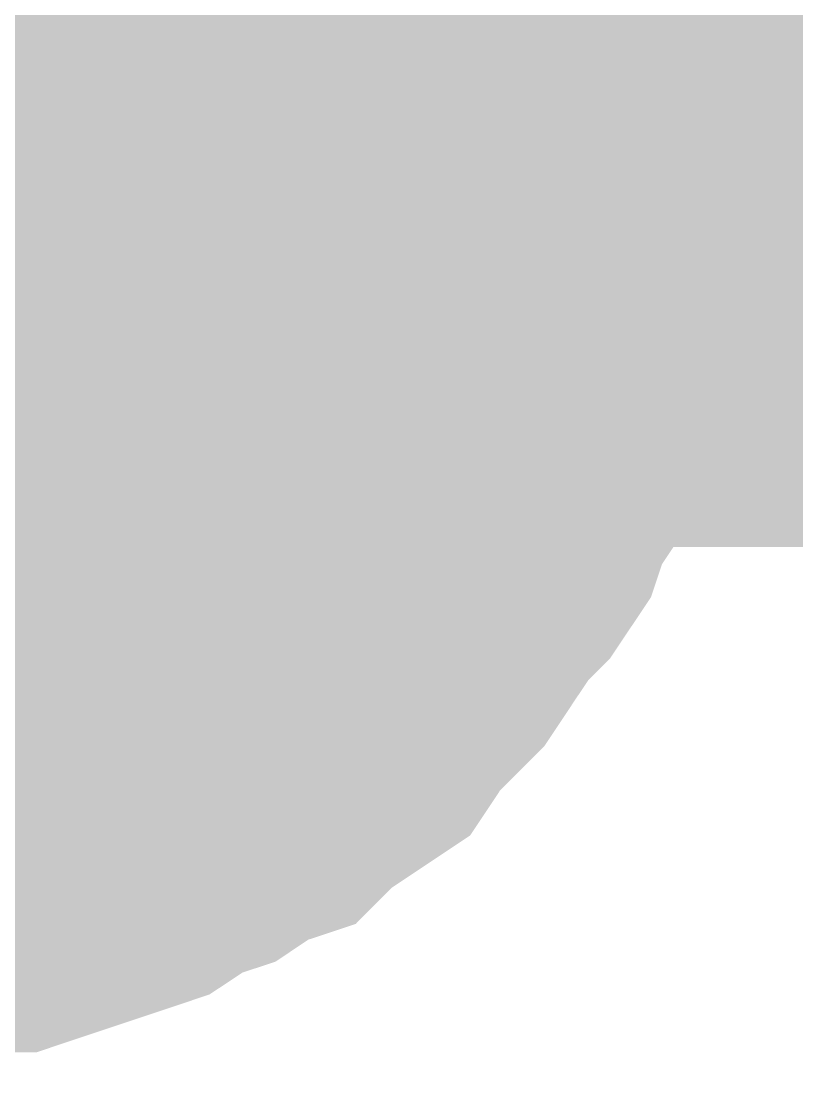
# Model space of a CAD drawing. Header units: inches. Extents: x 0 to 841, y 0 to 594.
# Drawn here: x 192.686 to 193.478, y 421.556 to 422.653 of the extents above; entities that cross this region are included whole.
import ezdxf

# ---------------------------------------------------------------- set-up
doc = ezdxf.new("R2010")
doc.units = ezdxf.units.IN
doc.layers.add('Sheet', color=255, linetype='Continuous')

msp = doc.modelspace()

# ---------------------------------------------------------------- linework, layer by layer
at = {"layer": 'Sheet'}
for points in [[(147.5253, 417.4934, 0.7493, 0.7493, 0), (142.5173, 417.4934, 0.7493, 0.7493, 0), (142.5173, 435.0003, 0.7493, 0.7493, 0), (192.5196, 435.0003, 0.7493, 0.7493, 0), (192.5196, 422.4906, 0.7493, 0.7493, 0), (187.5227, 422.4906, 0.7493, 0.7493, 0)], [(193.2045, 422.8275, 0.2997, 0.2997, 0), (193.227, 422.7938, 0.2997, 0.2997, 0), (193.2382, 422.7601, 0.2997, 0.2997, 0), (193.2494, 422.7152, 0.2997, 0.2997, 0), (193.2607, 422.6815, 0.2997, 0.2997, 0), (193.2719, 422.6478, 0.2997, 0.2997, 0), (193.2719, 422.6029, 0.2997, 0.2997, 0), (193.2831, 422.5692, 0.2997, 0.2997, 0), (193.2831, 422.5355, 0.2997, 0.2997, 0), (193.2831, 422.4906, 0.2997, 0.2997, 0)], [(193.2045, 422.8275, 0.2997, 0.2997, 0), (193.227, 422.7938, 0.2997, 0.2997, 0), (193.2382, 422.7601, 0.2997, 0.2997, 0), (193.2494, 422.7152, 0.2997, 0.2997, 0), (193.2607, 422.6815, 0.2997, 0.2997, 0), (193.2719, 422.6478, 0.2997, 0.2997, 0), (193.2719, 422.6029, 0.2997, 0.2997, 0), (193.2831, 422.5692, 0.2997, 0.2997, 0), (193.2831, 422.5355, 0.2997, 0.2997, 0), (193.2831, 422.4906, 0.2997, 0.2997, 0)], [(193.2045, 422.8275, 0.2997, 0.2997, 0), (193.227, 422.7938, 0.2997, 0.2997, 0), (193.2382, 422.7601, 0.2997, 0.2997, 0), (193.2494, 422.7152, 0.2997, 0.2997, 0), (193.2607, 422.6815, 0.2997, 0.2997, 0), (193.2719, 422.6478, 0.2997, 0.2997, 0), (193.2719, 422.6029, 0.2997, 0.2997, 0), (193.2831, 422.5692, 0.2997, 0.2997, 0), (193.2831, 422.5355, 0.2997, 0.2997, 0), (193.2831, 422.4906, 0.2997, 0.2997, 0)], [(192.9126, 422.8162, 0.2997, 0.2997, 0), (192.9238, 422.7938, 0.2997, 0.2997, 0), (192.935, 422.7826, 0.2997, 0.2997, 0), (192.9575, 422.7601, 0.2997, 0.2997, 0), (192.9687, 422.7376, 0.2997, 0.2997, 0), (192.9799, 422.7152, 0.2997, 0.2997, 0), (192.9799, 422.6927, 0.2997, 0.2997, 0), (192.9912, 422.6703, 0.2997, 0.2997, 0), (193.0024, 422.6478, 0.2997, 0.2997, 0), (193.0136, 422.6141, 0.2997, 0.2997, 0), (193.0136, 422.5917, 0.2997, 0.2997, 0), (193.0136, 422.5692, 0.2997, 0.2997, 0), (193.0249, 422.5467, 0.2997, 0.2997, 0), (193.0249, 422.513, 0.2997, 0.2997, 0), (193.0249, 422.4906, 0.2997, 0.2997, 0)], [(192.9126, 422.8162, 0.2997, 0.2997, 0), (192.9238, 422.7938, 0.2997, 0.2997, 0), (192.935, 422.7826, 0.2997, 0.2997, 0), (192.9575, 422.7601, 0.2997, 0.2997, 0), (192.9687, 422.7376, 0.2997, 0.2997, 0), (192.9799, 422.7152, 0.2997, 0.2997, 0), (192.9799, 422.6927, 0.2997, 0.2997, 0), (192.9912, 422.6703, 0.2997, 0.2997, 0), (193.0024, 422.6478, 0.2997, 0.2997, 0), (193.0136, 422.6141, 0.2997, 0.2997, 0), (193.0136, 422.5917, 0.2997, 0.2997, 0), (193.0136, 422.5692, 0.2997, 0.2997, 0), (193.0249, 422.5467, 0.2997, 0.2997, 0), (193.0249, 422.513, 0.2997, 0.2997, 0), (193.0249, 422.4906, 0.2997, 0.2997, 0)], [(197.5164, 422.4906, 0.7493, 0.7493, 0), (192.5196, 422.4906, 0.7493, 0.7493, 0)], [(192.9799, 422.7152, 0.0991, 0.0991, 0), (192.9799, 422.6927, 0.0991, 0.0991, 0), (192.9912, 422.6703, 0.0991, 0.0991, 0), (193.0024, 422.6478, 0.0991, 0.0991, 0), (193.0136, 422.6141, 0.0991, 0.0991, 0), (193.0136, 422.5917, 0.0991, 0.0991, 0), (193.0136, 422.5692, 0.0991, 0.0991, 0), (193.0249, 422.5467, 0.0991, 0.0991, 0), (193.0249, 422.513, 0.0991, 0.0991, 0), (193.0249, 422.4906, 0.0991, 0.0991, 0)], [(192.9799, 422.7152, 0.0991, 0.0991, 0), (192.9799, 422.6927, 0.0991, 0.0991, 0), (192.9912, 422.6703, 0.0991, 0.0991, 0), (193.0024, 422.6478, 0.0991, 0.0991, 0), (193.0136, 422.6141, 0.0991, 0.0991, 0), (193.0136, 422.5917, 0.0991, 0.0991, 0), (193.0136, 422.5692, 0.0991, 0.0991, 0), (193.0249, 422.5467, 0.0991, 0.0991, 0), (193.0249, 422.513, 0.0991, 0.0991, 0), (193.0249, 422.4906, 0.0991, 0.0991, 0)], [(193.2494, 422.7152, 0.0991, 0.0991, 0), (193.2607, 422.6815, 0.0991, 0.0991, 0), (193.2719, 422.6478, 0.0991, 0.0991, 0), (193.2719, 422.6029, 0.0991, 0.0991, 0), (193.2831, 422.5692, 0.0991, 0.0991, 0), (193.2831, 422.5355, 0.0991, 0.0991, 0), (193.2831, 422.4906, 0.0991, 0.0991, 0)], [(193.2494, 422.7152, 0.0991, 0.0991, 0), (193.2607, 422.6815, 0.0991, 0.0991, 0), (193.2719, 422.6478, 0.0991, 0.0991, 0), (193.2719, 422.6029, 0.0991, 0.0991, 0), (193.2831, 422.5692, 0.0991, 0.0991, 0), (193.2831, 422.5355, 0.0991, 0.0991, 0), (193.2831, 422.4906, 0.0991, 0.0991, 0)], [(193.2494, 422.7152, 0.0991, 0.0991, 0), (193.2607, 422.6815, 0.0991, 0.0991, 0), (193.2719, 422.6478, 0.0991, 0.0991, 0), (193.2719, 422.6029, 0.0991, 0.0991, 0), (193.2831, 422.5692, 0.0991, 0.0991, 0), (193.2831, 422.5355, 0.0991, 0.0991, 0), (193.2831, 422.4906, 0.0991, 0.0991, 0)], [(193.2831, 422.4906, 0.2997, 0.2997, 0), (193.2831, 422.4569, 0.2997, 0.2997, 0), (193.2831, 422.412, 0.2997, 0.2997, 0), (193.2719, 422.3783, 0.2997, 0.2997, 0), (193.2719, 422.3334, 0.2997, 0.2997, 0), (193.2607, 422.2997, 0.2997, 0.2997, 0), (193.2494, 422.266, 0.2997, 0.2997, 0), (193.2382, 422.2323, 0.2997, 0.2997, 0), (193.227, 422.1986, 0.2997, 0.2997, 0), (193.2045, 422.1649, 0.2997, 0.2997, 0), (193.1933, 422.1312, 0.2997, 0.2997, 0), (193.1708, 422.0976, 0.2997, 0.2997, 0), (193.1484, 422.0751, 0.2997, 0.2997, 0), (193.1259, 422.0414, 0.2997, 0.2997, 0), (193.1035, 422.0077, 0.2997, 0.2997, 0), (193.081, 421.9853, 0.2997, 0.2997, 0), (193.0585, 421.9628, 0.2997, 0.2997, 0), (193.0361, 421.9291, 0.2997, 0.2997, 0), (193.0024, 421.9066, 0.2997, 0.2997, 0), (192.9687, 421.8842, 0.2997, 0.2997, 0), (192.9463, 421.8617, 0.2997, 0.2997, 0), (192.9126, 421.8505, 0.2997, 0.2997, 0), (192.8789, 421.828, 0.2997, 0.2997, 0), (192.8452, 421.8168, 0.2997, 0.2997, 0), (192.8115, 421.7944, 0.2997, 0.2997, 0), (192.7778, 421.7831, 0.2997, 0.2997, 0), (192.7441, 421.7719, 0.2997, 0.2997, 0), (192.7105, 421.7607, 0.2997, 0.2997, 0), (192.6768, 421.7494, 0.2997, 0.2997, 0), (192.6318, 421.7494, 0.2997, 0.2997, 0), (192.5982, 421.7382, 0.2997, 0.2997, 0), (192.5532, 421.7382, 0.2997, 0.2997, 0), (192.5196, 421.7382, 0.2997, 0.2997, 0)], [(197.5164, 422.4906, 0.2997, 0.2997, 0), (192.5196, 422.4906, 0.2997, 0.2997, 0)], [(193.2831, 422.4906, 0.2997, 0.2997, 0), (193.2831, 422.4569, 0.2997, 0.2997, 0), (193.2831, 422.412, 0.2997, 0.2997, 0), (193.2719, 422.3783, 0.2997, 0.2997, 0), (193.2719, 422.3334, 0.2997, 0.2997, 0), (193.2607, 422.2997, 0.2997, 0.2997, 0), (193.2494, 422.266, 0.2997, 0.2997, 0), (193.2382, 422.2323, 0.2997, 0.2997, 0), (193.227, 422.1986, 0.2997, 0.2997, 0), (193.2045, 422.1649, 0.2997, 0.2997, 0), (193.1933, 422.1312, 0.2997, 0.2997, 0), (193.1708, 422.0976, 0.2997, 0.2997, 0), (193.1484, 422.0751, 0.2997, 0.2997, 0), (193.1259, 422.0414, 0.2997, 0.2997, 0), (193.1035, 422.0077, 0.2997, 0.2997, 0), (193.081, 421.9853, 0.2997, 0.2997, 0), (193.0585, 421.9628, 0.2997, 0.2997, 0), (193.0361, 421.9291, 0.2997, 0.2997, 0), (193.0024, 421.9066, 0.2997, 0.2997, 0), (192.9687, 421.8842, 0.2997, 0.2997, 0), (192.9463, 421.8617, 0.2997, 0.2997, 0), (192.9126, 421.8505, 0.2997, 0.2997, 0), (192.8789, 421.828, 0.2997, 0.2997, 0), (192.8452, 421.8168, 0.2997, 0.2997, 0), (192.8115, 421.7944, 0.2997, 0.2997, 0), (192.7778, 421.7831, 0.2997, 0.2997, 0), (192.7441, 421.7719, 0.2997, 0.2997, 0), (192.7105, 421.7607, 0.2997, 0.2997, 0), (192.6768, 421.7494, 0.2997, 0.2997, 0), (192.6318, 421.7494, 0.2997, 0.2997, 0), (192.5982, 421.7382, 0.2997, 0.2997, 0), (192.5532, 421.7382, 0.2997, 0.2997, 0), (192.5196, 421.7382, 0.2997, 0.2997, 0)], [(193.2831, 422.4906, 0.2997, 0.2997, 0), (193.2831, 422.4569, 0.2997, 0.2997, 0), (193.2831, 422.412, 0.2997, 0.2997, 0), (193.2719, 422.3783, 0.2997, 0.2997, 0), (193.2719, 422.3334, 0.2997, 0.2997, 0), (193.2607, 422.2997, 0.2997, 0.2997, 0), (193.2494, 422.266, 0.2997, 0.2997, 0), (193.2382, 422.2323, 0.2997, 0.2997, 0), (193.227, 422.1986, 0.2997, 0.2997, 0), (193.2045, 422.1649, 0.2997, 0.2997, 0), (193.1933, 422.1312, 0.2997, 0.2997, 0), (193.1708, 422.0976, 0.2997, 0.2997, 0), (193.1484, 422.0751, 0.2997, 0.2997, 0), (193.1259, 422.0414, 0.2997, 0.2997, 0), (193.1035, 422.0077, 0.2997, 0.2997, 0), (193.081, 421.9853, 0.2997, 0.2997, 0), (193.0585, 421.9628, 0.2997, 0.2997, 0), (193.0361, 421.9291, 0.2997, 0.2997, 0), (193.0024, 421.9066, 0.2997, 0.2997, 0), (192.9687, 421.8842, 0.2997, 0.2997, 0), (192.9463, 421.8617, 0.2997, 0.2997, 0), (192.9126, 421.8505, 0.2997, 0.2997, 0), (192.8789, 421.828, 0.2997, 0.2997, 0), (192.8452, 421.8168, 0.2997, 0.2997, 0), (192.8115, 421.7944, 0.2997, 0.2997, 0), (192.7778, 421.7831, 0.2997, 0.2997, 0), (192.7441, 421.7719, 0.2997, 0.2997, 0), (192.7105, 421.7607, 0.2997, 0.2997, 0), (192.6768, 421.7494, 0.2997, 0.2997, 0), (192.6318, 421.7494, 0.2997, 0.2997, 0), (192.5982, 421.7382, 0.2997, 0.2997, 0), (192.5532, 421.7382, 0.2997, 0.2997, 0), (192.5196, 421.7382, 0.2997, 0.2997, 0)], [(193.0249, 422.4906, 0.2997, 0.2997, 0), (193.0249, 422.4681, 0.2997, 0.2997, 0), (193.0249, 422.4344, 0.2997, 0.2997, 0), (193.0136, 422.412, 0.2997, 0.2997, 0), (193.0136, 422.3895, 0.2997, 0.2997, 0), (193.0136, 422.3671, 0.2997, 0.2997, 0), (193.0024, 422.3446, 0.2997, 0.2997, 0), (192.9912, 422.3109, 0.2997, 0.2997, 0), (192.9799, 422.2885, 0.2997, 0.2997, 0), (192.9799, 422.266, 0.2997, 0.2997, 0), (192.9687, 422.2435, 0.2997, 0.2997, 0), (192.9575, 422.2323, 0.2997, 0.2997, 0), (192.935, 422.2098, 0.2997, 0.2997, 0), (192.9238, 422.1874, 0.2997, 0.2997, 0), (192.9126, 422.1649, 0.2997, 0.2997, 0), (192.8901, 422.1537, 0.2997, 0.2997, 0), (192.8789, 422.1312, 0.2997, 0.2997, 0), (192.8564, 422.12, 0.2997, 0.2997, 0), (192.8452, 422.0976, 0.2997, 0.2997, 0), (192.8227, 422.0863, 0.2997, 0.2997, 0), (192.8003, 422.0751, 0.2997, 0.2997, 0), (192.7778, 422.0526, 0.2997, 0.2997, 0), (192.7666, 422.0414, 0.2997, 0.2997, 0), (192.7441, 422.0302, 0.2997, 0.2997, 0), (192.7217, 422.0302, 0.2997, 0.2997, 0), (192.6992, 422.0189, 0.2997, 0.2997, 0), (192.6655, 422.0077, 0.2997, 0.2997, 0), (192.6431, 421.9965, 0.2997, 0.2997, 0), (192.6206, 421.9965, 0.2997, 0.2997, 0), (192.5982, 421.9965, 0.2997, 0.2997, 0), (192.5757, 421.9853, 0.2997, 0.2997, 0), (192.542, 421.9853, 0.2997, 0.2997, 0), (192.5196, 421.9853, 0.2997, 0.2997, 0)], [(193.0249, 422.4906, 0.2997, 0.2997, 0), (193.0249, 422.4681, 0.2997, 0.2997, 0), (193.0249, 422.4344, 0.2997, 0.2997, 0), (193.0136, 422.412, 0.2997, 0.2997, 0), (193.0136, 422.3895, 0.2997, 0.2997, 0), (193.0136, 422.3671, 0.2997, 0.2997, 0), (193.0024, 422.3446, 0.2997, 0.2997, 0), (192.9912, 422.3109, 0.2997, 0.2997, 0), (192.9799, 422.2885, 0.2997, 0.2997, 0), (192.9799, 422.266, 0.2997, 0.2997, 0), (192.9687, 422.2435, 0.2997, 0.2997, 0), (192.9575, 422.2323, 0.2997, 0.2997, 0), (192.935, 422.2098, 0.2997, 0.2997, 0), (192.9238, 422.1874, 0.2997, 0.2997, 0), (192.9126, 422.1649, 0.2997, 0.2997, 0), (192.8901, 422.1537, 0.2997, 0.2997, 0), (192.8789, 422.1312, 0.2997, 0.2997, 0), (192.8564, 422.12, 0.2997, 0.2997, 0), (192.8452, 422.0976, 0.2997, 0.2997, 0), (192.8227, 422.0863, 0.2997, 0.2997, 0), (192.8003, 422.0751, 0.2997, 0.2997, 0), (192.7778, 422.0526, 0.2997, 0.2997, 0), (192.7666, 422.0414, 0.2997, 0.2997, 0), (192.7441, 422.0302, 0.2997, 0.2997, 0), (192.7217, 422.0302, 0.2997, 0.2997, 0), (192.6992, 422.0189, 0.2997, 0.2997, 0), (192.6655, 422.0077, 0.2997, 0.2997, 0), (192.6431, 421.9965, 0.2997, 0.2997, 0), (192.6206, 421.9965, 0.2997, 0.2997, 0), (192.5982, 421.9965, 0.2997, 0.2997, 0), (192.5757, 421.9853, 0.2997, 0.2997, 0), (192.542, 421.9853, 0.2997, 0.2997, 0), (192.5196, 421.9853, 0.2997, 0.2997, 0)], [(193.0249, 422.4906, 0.2997, 0.2997, 0), (193.0249, 422.4906, 0.2997, 0.2997, 0), (193.0249, 422.4906, 0.2997, 0.2997, 0), (193.0249, 422.4906, 0.2997, 0.2997, 0), (193.0249, 422.4906, 0.2997, 0.2997, 0), (193.0249, 422.4906, 0.2997, 0.2997, 0), (193.0249, 422.4906, 0.2997, 0.2997, 0), (193.0249, 422.4906, 0.2997, 0.2997, 0), (193.0249, 422.4906, 0.2997, 0.2997, 0), (193.0249, 422.4906, 0.2997, 0.2997, 0), (193.0249, 422.4906, 0.2997, 0.2997, 0), (193.0249, 422.4906, 0.2997, 0.2997, 0), (193.0249, 422.4906, 0.2997, 0.2997, 0), (193.0249, 422.4906, 0.2997, 0.2997, 0), (193.0249, 422.4906, 0.2997, 0.2997, 0), (193.0249, 422.4906, 0.2997, 0.2997, 0), (193.0249, 422.4906, 0.2997, 0.2997, 0), (193.0249, 422.4906, 0.2997, 0.2997, 0), (193.0249, 422.4906, 0.2997, 0.2997, 0), (193.0249, 422.4906, 0.2997, 0.2997, 0), (193.0249, 422.4906, 0.2997, 0.2997, 0), (193.0249, 422.4906, 0.2997, 0.2997, 0), (193.0249, 422.4906, 0.2997, 0.2997, 0), (193.0249, 422.4906, 0.2997, 0.2997, 0), (193.0249, 422.4906, 0.2997, 0.2997, 0), (193.0249, 422.4906, 0.2997, 0.2997, 0), (193.0249, 422.4906, 0.2997, 0.2997, 0), (193.0249, 422.4906, 0.2997, 0.2997, 0), (193.0249, 422.4906, 0.2997, 0.2997, 0), (193.0249, 422.4906, 0.2997, 0.2997, 0), (193.0249, 422.4906, 0.2997, 0.2997, 0), (193.0249, 422.4906, 0.2997, 0.2997, 0), (193.0249, 422.4906, 0.2997, 0.2997, 0)], [(193.0249, 422.4906, 0.2997, 0.2997, 0), (193.0249, 422.4906, 0.2997, 0.2997, 0)], [(193.0249, 422.4906, 0.2997, 0.2997, 0), (193.0249, 422.4906, 0.2997, 0.2997, 0), (193.0249, 422.4906, 0.2997, 0.2997, 0), (193.0249, 422.4906, 0.2997, 0.2997, 0), (193.0249, 422.4906, 0.2997, 0.2997, 0), (193.0249, 422.4906, 0.2997, 0.2997, 0), (193.0249, 422.4906, 0.2997, 0.2997, 0), (193.0249, 422.4906, 0.2997, 0.2997, 0), (193.0249, 422.4906, 0.2997, 0.2997, 0), (193.0249, 422.4906, 0.2997, 0.2997, 0), (193.0249, 422.4906, 0.2997, 0.2997, 0), (193.0249, 422.4906, 0.2997, 0.2997, 0), (193.0249, 422.4906, 0.2997, 0.2997, 0), (193.0249, 422.4906, 0.2997, 0.2997, 0), (193.0249, 422.4906, 0.2997, 0.2997, 0), (193.0249, 422.4906, 0.2997, 0.2997, 0), (193.0249, 422.4906, 0.2997, 0.2997, 0), (193.0249, 422.4906, 0.2997, 0.2997, 0), (193.0249, 422.4906, 0.2997, 0.2997, 0), (193.0249, 422.4906, 0.2997, 0.2997, 0), (193.0249, 422.4906, 0.2997, 0.2997, 0), (193.0249, 422.4906, 0.2997, 0.2997, 0), (193.0249, 422.4906, 0.2997, 0.2997, 0), (193.0249, 422.4906, 0.2997, 0.2997, 0), (193.0249, 422.4906, 0.2997, 0.2997, 0), (193.0249, 422.4906, 0.2997, 0.2997, 0), (193.0249, 422.4906, 0.2997, 0.2997, 0), (193.0249, 422.4906, 0.2997, 0.2997, 0), (193.0249, 422.4906, 0.2997, 0.2997, 0), (193.0249, 422.4906, 0.2997, 0.2997, 0), (193.0249, 422.4906, 0.2997, 0.2997, 0), (193.0249, 422.4906, 0.2997, 0.2997, 0), (193.0249, 422.4906, 0.2997, 0.2997, 0)], [(193.0249, 422.4906, 0.2997, 0.2997, 0), (193.0249, 422.4906, 0.2997, 0.2997, 0)], [(193.2831, 422.4906, 0.2997, 0.2997, 0), (193.2831, 422.4906, 0.2997, 0.2997, 0), (193.2831, 422.4906, 0.2997, 0.2997, 0), (193.2831, 422.4906, 0.2997, 0.2997, 0), (193.2831, 422.4906, 0.2997, 0.2997, 0), (193.2831, 422.4906, 0.2997, 0.2997, 0), (193.2831, 422.4906, 0.2997, 0.2997, 0), (193.2831, 422.4906, 0.2997, 0.2997, 0), (193.2831, 422.4906, 0.2997, 0.2997, 0), (193.2831, 422.4906, 0.2997, 0.2997, 0), (193.2831, 422.4906, 0.2997, 0.2997, 0), (193.2831, 422.4906, 0.2997, 0.2997, 0), (193.2831, 422.4906, 0.2997, 0.2997, 0), (193.2831, 422.4906, 0.2997, 0.2997, 0), (193.2831, 422.4906, 0.2997, 0.2997, 0), (193.2831, 422.4906, 0.2997, 0.2997, 0), (193.2831, 422.4906, 0.2997, 0.2997, 0), (193.2831, 422.4906, 0.2997, 0.2997, 0), (193.2831, 422.4906, 0.2997, 0.2997, 0), (193.2831, 422.4906, 0.2997, 0.2997, 0), (193.2831, 422.4906, 0.2997, 0.2997, 0), (193.2831, 422.4906, 0.2997, 0.2997, 0), (193.2831, 422.4906, 0.2997, 0.2997, 0), (193.2831, 422.4906, 0.2997, 0.2997, 0), (193.2831, 422.4906, 0.2997, 0.2997, 0), (193.2831, 422.4906, 0.2997, 0.2997, 0), (193.2831, 422.4906, 0.2997, 0.2997, 0), (193.2831, 422.4906, 0.2997, 0.2997, 0), (193.2831, 422.4906, 0.2997, 0.2997, 0), (193.2831, 422.4906, 0.2997, 0.2997, 0), (193.2831, 422.4906, 0.2997, 0.2997, 0), (193.2831, 422.4906, 0.2997, 0.2997, 0), (193.2831, 422.4906, 0.2997, 0.2997, 0)], [(193.2831, 422.4906, 0.2997, 0.2997, 0), (193.2831, 422.4906, 0.2997, 0.2997, 0)], [(193.2831, 422.4906, 0.2997, 0.2997, 0), (193.2831, 422.4906, 0.2997, 0.2997, 0), (193.2831, 422.4906, 0.2997, 0.2997, 0), (193.2831, 422.4906, 0.2997, 0.2997, 0), (193.2831, 422.4906, 0.2997, 0.2997, 0), (193.2831, 422.4906, 0.2997, 0.2997, 0), (193.2831, 422.4906, 0.2997, 0.2997, 0), (193.2831, 422.4906, 0.2997, 0.2997, 0), (193.2831, 422.4906, 0.2997, 0.2997, 0), (193.2831, 422.4906, 0.2997, 0.2997, 0), (193.2831, 422.4906, 0.2997, 0.2997, 0), (193.2831, 422.4906, 0.2997, 0.2997, 0), (193.2831, 422.4906, 0.2997, 0.2997, 0), (193.2831, 422.4906, 0.2997, 0.2997, 0), (193.2831, 422.4906, 0.2997, 0.2997, 0), (193.2831, 422.4906, 0.2997, 0.2997, 0), (193.2831, 422.4906, 0.2997, 0.2997, 0), (193.2831, 422.4906, 0.2997, 0.2997, 0), (193.2831, 422.4906, 0.2997, 0.2997, 0), (193.2831, 422.4906, 0.2997, 0.2997, 0), (193.2831, 422.4906, 0.2997, 0.2997, 0), (193.2831, 422.4906, 0.2997, 0.2997, 0), (193.2831, 422.4906, 0.2997, 0.2997, 0), (193.2831, 422.4906, 0.2997, 0.2997, 0), (193.2831, 422.4906, 0.2997, 0.2997, 0), (193.2831, 422.4906, 0.2997, 0.2997, 0), (193.2831, 422.4906, 0.2997, 0.2997, 0), (193.2831, 422.4906, 0.2997, 0.2997, 0), (193.2831, 422.4906, 0.2997, 0.2997, 0), (193.2831, 422.4906, 0.2997, 0.2997, 0), (193.2831, 422.4906, 0.2997, 0.2997, 0), (193.2831, 422.4906, 0.2997, 0.2997, 0), (193.2831, 422.4906, 0.2997, 0.2997, 0)], [(193.2831, 422.4906, 0.2997, 0.2997, 0), (193.2831, 422.4906, 0.2997, 0.2997, 0)], [(193.2831, 422.4906, 0.2997, 0.2997, 0), (193.2831, 422.4906, 0.2997, 0.2997, 0), (193.2831, 422.4906, 0.2997, 0.2997, 0), (193.2831, 422.4906, 0.2997, 0.2997, 0), (193.2831, 422.4906, 0.2997, 0.2997, 0), (193.2831, 422.4906, 0.2997, 0.2997, 0), (193.2831, 422.4906, 0.2997, 0.2997, 0), (193.2831, 422.4906, 0.2997, 0.2997, 0), (193.2831, 422.4906, 0.2997, 0.2997, 0), (193.2831, 422.4906, 0.2997, 0.2997, 0), (193.2831, 422.4906, 0.2997, 0.2997, 0), (193.2831, 422.4906, 0.2997, 0.2997, 0), (193.2831, 422.4906, 0.2997, 0.2997, 0), (193.2831, 422.4906, 0.2997, 0.2997, 0), (193.2831, 422.4906, 0.2997, 0.2997, 0), (193.2831, 422.4906, 0.2997, 0.2997, 0), (193.2831, 422.4906, 0.2997, 0.2997, 0), (193.2831, 422.4906, 0.2997, 0.2997, 0), (193.2831, 422.4906, 0.2997, 0.2997, 0), (193.2831, 422.4906, 0.2997, 0.2997, 0), (193.2831, 422.4906, 0.2997, 0.2997, 0), (193.2831, 422.4906, 0.2997, 0.2997, 0), (193.2831, 422.4906, 0.2997, 0.2997, 0), (193.2831, 422.4906, 0.2997, 0.2997, 0), (193.2831, 422.4906, 0.2997, 0.2997, 0), (193.2831, 422.4906, 0.2997, 0.2997, 0), (193.2831, 422.4906, 0.2997, 0.2997, 0), (193.2831, 422.4906, 0.2997, 0.2997, 0), (193.2831, 422.4906, 0.2997, 0.2997, 0), (193.2831, 422.4906, 0.2997, 0.2997, 0), (193.2831, 422.4906, 0.2997, 0.2997, 0), (193.2831, 422.4906, 0.2997, 0.2997, 0), (193.2831, 422.4906, 0.2997, 0.2997, 0)], [(193.2831, 422.4906, 0.2997, 0.2997, 0), (193.2831, 422.4906, 0.2997, 0.2997, 0)], [(193.0249, 422.4906, 0.0991, 0.0991, 0), (193.0249, 422.4681, 0.0991, 0.0991, 0), (193.0249, 422.4344, 0.0991, 0.0991, 0), (193.0136, 422.412, 0.0991, 0.0991, 0), (193.0136, 422.3895, 0.0991, 0.0991, 0), (193.0136, 422.3671, 0.0991, 0.0991, 0), (193.0024, 422.3446, 0.0991, 0.0991, 0), (192.9912, 422.3109, 0.0991, 0.0991, 0), (192.9799, 422.2885, 0.0991, 0.0991, 0), (192.9799, 422.266, 0.0991, 0.0991, 0), (192.9687, 422.2435, 0.0991, 0.0991, 0), (192.9575, 422.2323, 0.0991, 0.0991, 0), (192.935, 422.2098, 0.0991, 0.0991, 0), (192.9238, 422.1874, 0.0991, 0.0991, 0), (192.9126, 422.1649, 0.0991, 0.0991, 0), (192.8901, 422.1537, 0.0991, 0.0991, 0), (192.8789, 422.1312, 0.0991, 0.0991, 0), (192.8564, 422.12, 0.0991, 0.0991, 0), (192.8452, 422.0976, 0.0991, 0.0991, 0), (192.8227, 422.0863, 0.0991, 0.0991, 0), (192.8003, 422.0751, 0.0991, 0.0991, 0), (192.7778, 422.0526, 0.0991, 0.0991, 0), (192.7666, 422.0414, 0.0991, 0.0991, 0), (192.7441, 422.0302, 0.0991, 0.0991, 0), (192.7217, 422.0302, 0.0991, 0.0991, 0), (192.6992, 422.0189, 0.0991, 0.0991, 0), (192.6655, 422.0077, 0.0991, 0.0991, 0), (192.6431, 421.9965, 0.0991, 0.0991, 0), (192.6206, 421.9965, 0.0991, 0.0991, 0)], [(193.0249, 422.4906, 0.0991, 0.0991, 0), (193.0249, 422.4681, 0.0991, 0.0991, 0), (193.0249, 422.4344, 0.0991, 0.0991, 0), (193.0136, 422.412, 0.0991, 0.0991, 0), (193.0136, 422.3895, 0.0991, 0.0991, 0), (193.0136, 422.3671, 0.0991, 0.0991, 0), (193.0024, 422.3446, 0.0991, 0.0991, 0), (192.9912, 422.3109, 0.0991, 0.0991, 0), (192.9799, 422.2885, 0.0991, 0.0991, 0), (192.9799, 422.266, 0.0991, 0.0991, 0), (192.9687, 422.2435, 0.0991, 0.0991, 0), (192.9575, 422.2323, 0.0991, 0.0991, 0), (192.935, 422.2098, 0.0991, 0.0991, 0), (192.9238, 422.1874, 0.0991, 0.0991, 0), (192.9126, 422.1649, 0.0991, 0.0991, 0), (192.8901, 422.1537, 0.0991, 0.0991, 0), (192.8789, 422.1312, 0.0991, 0.0991, 0), (192.8564, 422.12, 0.0991, 0.0991, 0), (192.8452, 422.0976, 0.0991, 0.0991, 0), (192.8227, 422.0863, 0.0991, 0.0991, 0), (192.8003, 422.0751, 0.0991, 0.0991, 0), (192.7778, 422.0526, 0.0991, 0.0991, 0), (192.7666, 422.0414, 0.0991, 0.0991, 0), (192.7441, 422.0302, 0.0991, 0.0991, 0), (192.7217, 422.0302, 0.0991, 0.0991, 0), (192.6992, 422.0189, 0.0991, 0.0991, 0), (192.6655, 422.0077, 0.0991, 0.0991, 0), (192.6431, 421.9965, 0.0991, 0.0991, 0), (192.6206, 421.9965, 0.0991, 0.0991, 0)], [(193.2831, 422.4906, 0.0991, 0.0991, 0), (193.2831, 422.4569, 0.0991, 0.0991, 0), (193.2831, 422.412, 0.0991, 0.0991, 0), (193.2719, 422.3783, 0.0991, 0.0991, 0), (193.2719, 422.3334, 0.0991, 0.0991, 0), (193.2607, 422.2997, 0.0991, 0.0991, 0), (193.2494, 422.266, 0.0991, 0.0991, 0), (193.2382, 422.2323, 0.0991, 0.0991, 0), (193.227, 422.1986, 0.0991, 0.0991, 0), (193.2045, 422.1649, 0.0991, 0.0991, 0), (193.1933, 422.1312, 0.0991, 0.0991, 0), (193.1708, 422.0976, 0.0991, 0.0991, 0), (193.1484, 422.0751, 0.0991, 0.0991, 0), (193.1259, 422.0414, 0.0991, 0.0991, 0), (193.1035, 422.0077, 0.0991, 0.0991, 0), (193.081, 421.9853, 0.0991, 0.0991, 0), (193.0585, 421.9628, 0.0991, 0.0991, 0), (193.0361, 421.9291, 0.0991, 0.0991, 0), (193.0024, 421.9066, 0.0991, 0.0991, 0), (192.9687, 421.8842, 0.0991, 0.0991, 0), (192.9463, 421.8617, 0.0991, 0.0991, 0), (192.9126, 421.8505, 0.0991, 0.0991, 0), (192.8789, 421.828, 0.0991, 0.0991, 0), (192.8452, 421.8168, 0.0991, 0.0991, 0), (192.8115, 421.7944, 0.0991, 0.0991, 0), (192.7778, 421.7831, 0.0991, 0.0991, 0), (192.7441, 421.7719, 0.0991, 0.0991, 0), (192.7105, 421.7607, 0.0991, 0.0991, 0), (192.6768, 421.7494, 0.0991, 0.0991, 0), (192.6318, 421.7494, 0.0991, 0.0991, 0)], [(193.2831, 422.4906, 0.0991, 0.0991, 0), (193.2831, 422.4569, 0.0991, 0.0991, 0), (193.2831, 422.412, 0.0991, 0.0991, 0), (193.2719, 422.3783, 0.0991, 0.0991, 0), (193.2719, 422.3334, 0.0991, 0.0991, 0), (193.2607, 422.2997, 0.0991, 0.0991, 0), (193.2494, 422.266, 0.0991, 0.0991, 0), (193.2382, 422.2323, 0.0991, 0.0991, 0), (193.227, 422.1986, 0.0991, 0.0991, 0), (193.2045, 422.1649, 0.0991, 0.0991, 0), (193.1933, 422.1312, 0.0991, 0.0991, 0), (193.1708, 422.0976, 0.0991, 0.0991, 0), (193.1484, 422.0751, 0.0991, 0.0991, 0), (193.1259, 422.0414, 0.0991, 0.0991, 0), (193.1035, 422.0077, 0.0991, 0.0991, 0), (193.081, 421.9853, 0.0991, 0.0991, 0), (193.0585, 421.9628, 0.0991, 0.0991, 0), (193.0361, 421.9291, 0.0991, 0.0991, 0), (193.0024, 421.9066, 0.0991, 0.0991, 0), (192.9687, 421.8842, 0.0991, 0.0991, 0), (192.9463, 421.8617, 0.0991, 0.0991, 0), (192.9126, 421.8505, 0.0991, 0.0991, 0), (192.8789, 421.828, 0.0991, 0.0991, 0), (192.8452, 421.8168, 0.0991, 0.0991, 0), (192.8115, 421.7944, 0.0991, 0.0991, 0), (192.7778, 421.7831, 0.0991, 0.0991, 0), (192.7441, 421.7719, 0.0991, 0.0991, 0), (192.7105, 421.7607, 0.0991, 0.0991, 0), (192.6768, 421.7494, 0.0991, 0.0991, 0), (192.6318, 421.7494, 0.0991, 0.0991, 0)], [(193.2831, 422.4906, 0.0991, 0.0991, 0), (193.2831, 422.4569, 0.0991, 0.0991, 0), (193.2831, 422.412, 0.0991, 0.0991, 0), (193.2719, 422.3783, 0.0991, 0.0991, 0), (193.2719, 422.3334, 0.0991, 0.0991, 0), (193.2607, 422.2997, 0.0991, 0.0991, 0), (193.2494, 422.266, 0.0991, 0.0991, 0), (193.2382, 422.2323, 0.0991, 0.0991, 0), (193.227, 422.1986, 0.0991, 0.0991, 0), (193.2045, 422.1649, 0.0991, 0.0991, 0), (193.1933, 422.1312, 0.0991, 0.0991, 0), (193.1708, 422.0976, 0.0991, 0.0991, 0), (193.1484, 422.0751, 0.0991, 0.0991, 0), (193.1259, 422.0414, 0.0991, 0.0991, 0), (193.1035, 422.0077, 0.0991, 0.0991, 0), (193.081, 421.9853, 0.0991, 0.0991, 0), (193.0585, 421.9628, 0.0991, 0.0991, 0), (193.0361, 421.9291, 0.0991, 0.0991, 0), (193.0024, 421.9066, 0.0991, 0.0991, 0), (192.9687, 421.8842, 0.0991, 0.0991, 0), (192.9463, 421.8617, 0.0991, 0.0991, 0), (192.9126, 421.8505, 0.0991, 0.0991, 0), (192.8789, 421.828, 0.0991, 0.0991, 0), (192.8452, 421.8168, 0.0991, 0.0991, 0), (192.8115, 421.7944, 0.0991, 0.0991, 0), (192.7778, 421.7831, 0.0991, 0.0991, 0), (192.7441, 421.7719, 0.0991, 0.0991, 0), (192.7105, 421.7607, 0.0991, 0.0991, 0), (192.6768, 421.7494, 0.0991, 0.0991, 0), (192.6318, 421.7494, 0.0991, 0.0991, 0)], [(193.0249, 422.4906, 0.0991, 0.0991, 0), (193.0249, 422.4906, 0.0991, 0.0991, 0), (193.0249, 422.4906, 0.0991, 0.0991, 0), (193.0249, 422.4906, 0.0991, 0.0991, 0), (193.0249, 422.4906, 0.0991, 0.0991, 0), (193.0249, 422.4906, 0.0991, 0.0991, 0), (193.0249, 422.4906, 0.0991, 0.0991, 0), (193.0249, 422.4906, 0.0991, 0.0991, 0), (193.0249, 422.4906, 0.0991, 0.0991, 0), (193.0249, 422.4906, 0.0991, 0.0991, 0), (193.0249, 422.4906, 0.0991, 0.0991, 0), (193.0249, 422.4906, 0.0991, 0.0991, 0), (193.0249, 422.4906, 0.0991, 0.0991, 0), (193.0249, 422.4906, 0.0991, 0.0991, 0), (193.0249, 422.4906, 0.0991, 0.0991, 0), (193.0249, 422.4906, 0.0991, 0.0991, 0), (193.0249, 422.4906, 0.0991, 0.0991, 0), (193.0249, 422.4906, 0.0991, 0.0991, 0), (193.0249, 422.4906, 0.0991, 0.0991, 0), (193.0249, 422.4906, 0.0991, 0.0991, 0), (193.0249, 422.4906, 0.0991, 0.0991, 0), (193.0249, 422.4906, 0.0991, 0.0991, 0), (193.0249, 422.4906, 0.0991, 0.0991, 0), (193.0249, 422.4906, 0.0991, 0.0991, 0), (193.0249, 422.4906, 0.0991, 0.0991, 0), (193.0249, 422.4906, 0.0991, 0.0991, 0), (193.0249, 422.4906, 0.0991, 0.0991, 0), (193.0249, 422.4906, 0.0991, 0.0991, 0), (193.0249, 422.4906, 0.0991, 0.0991, 0), (193.0249, 422.4906, 0.0991, 0.0991, 0), (193.0249, 422.4906, 0.0991, 0.0991, 0), (193.0249, 422.4906, 0.0991, 0.0991, 0), (193.0249, 422.4906, 0.0991, 0.0991, 0)], [(193.0249, 422.4906, 0.0991, 0.0991, 0), (193.0249, 422.4906, 0.0991, 0.0991, 0)], [(193.0249, 422.4906, 0.0991, 0.0991, 0), (193.0249, 422.4906, 0.0991, 0.0991, 0), (193.0249, 422.4906, 0.0991, 0.0991, 0), (193.0249, 422.4906, 0.0991, 0.0991, 0), (193.0249, 422.4906, 0.0991, 0.0991, 0), (193.0249, 422.4906, 0.0991, 0.0991, 0), (193.0249, 422.4906, 0.0991, 0.0991, 0), (193.0249, 422.4906, 0.0991, 0.0991, 0), (193.0249, 422.4906, 0.0991, 0.0991, 0), (193.0249, 422.4906, 0.0991, 0.0991, 0), (193.0249, 422.4906, 0.0991, 0.0991, 0), (193.0249, 422.4906, 0.0991, 0.0991, 0), (193.0249, 422.4906, 0.0991, 0.0991, 0), (193.0249, 422.4906, 0.0991, 0.0991, 0), (193.0249, 422.4906, 0.0991, 0.0991, 0), (193.0249, 422.4906, 0.0991, 0.0991, 0), (193.0249, 422.4906, 0.0991, 0.0991, 0), (193.0249, 422.4906, 0.0991, 0.0991, 0), (193.0249, 422.4906, 0.0991, 0.0991, 0), (193.0249, 422.4906, 0.0991, 0.0991, 0), (193.0249, 422.4906, 0.0991, 0.0991, 0), (193.0249, 422.4906, 0.0991, 0.0991, 0), (193.0249, 422.4906, 0.0991, 0.0991, 0), (193.0249, 422.4906, 0.0991, 0.0991, 0), (193.0249, 422.4906, 0.0991, 0.0991, 0), (193.0249, 422.4906, 0.0991, 0.0991, 0), (193.0249, 422.4906, 0.0991, 0.0991, 0), (193.0249, 422.4906, 0.0991, 0.0991, 0), (193.0249, 422.4906, 0.0991, 0.0991, 0), (193.0249, 422.4906, 0.0991, 0.0991, 0), (193.0249, 422.4906, 0.0991, 0.0991, 0), (193.0249, 422.4906, 0.0991, 0.0991, 0), (193.0249, 422.4906, 0.0991, 0.0991, 0)], [(193.0249, 422.4906, 0.0991, 0.0991, 0), (193.0249, 422.4906, 0.0991, 0.0991, 0)], [(193.2831, 422.4906, 0.0991, 0.0991, 0), (193.2831, 422.4906, 0.0991, 0.0991, 0), (193.2831, 422.4906, 0.0991, 0.0991, 0), (193.2831, 422.4906, 0.0991, 0.0991, 0), (193.2831, 422.4906, 0.0991, 0.0991, 0), (193.2831, 422.4906, 0.0991, 0.0991, 0), (193.2831, 422.4906, 0.0991, 0.0991, 0), (193.2831, 422.4906, 0.0991, 0.0991, 0), (193.2831, 422.4906, 0.0991, 0.0991, 0), (193.2831, 422.4906, 0.0991, 0.0991, 0), (193.2831, 422.4906, 0.0991, 0.0991, 0), (193.2831, 422.4906, 0.0991, 0.0991, 0), (193.2831, 422.4906, 0.0991, 0.0991, 0), (193.2831, 422.4906, 0.0991, 0.0991, 0), (193.2831, 422.4906, 0.0991, 0.0991, 0), (193.2831, 422.4906, 0.0991, 0.0991, 0), (193.2831, 422.4906, 0.0991, 0.0991, 0), (193.2831, 422.4906, 0.0991, 0.0991, 0), (193.2831, 422.4906, 0.0991, 0.0991, 0), (193.2831, 422.4906, 0.0991, 0.0991, 0), (193.2831, 422.4906, 0.0991, 0.0991, 0), (193.2831, 422.4906, 0.0991, 0.0991, 0), (193.2831, 422.4906, 0.0991, 0.0991, 0), (193.2831, 422.4906, 0.0991, 0.0991, 0), (193.2831, 422.4906, 0.0991, 0.0991, 0), (193.2831, 422.4906, 0.0991, 0.0991, 0), (193.2831, 422.4906, 0.0991, 0.0991, 0), (193.2831, 422.4906, 0.0991, 0.0991, 0), (193.2831, 422.4906, 0.0991, 0.0991, 0), (193.2831, 422.4906, 0.0991, 0.0991, 0), (193.2831, 422.4906, 0.0991, 0.0991, 0), (193.2831, 422.4906, 0.0991, 0.0991, 0), (193.2831, 422.4906, 0.0991, 0.0991, 0)], [(193.2831, 422.4906, 0.0991, 0.0991, 0), (193.2831, 422.4906, 0.0991, 0.0991, 0)], [(193.2831, 422.4906, 0.0991, 0.0991, 0), (193.2831, 422.4906, 0.0991, 0.0991, 0), (193.2831, 422.4906, 0.0991, 0.0991, 0), (193.2831, 422.4906, 0.0991, 0.0991, 0), (193.2831, 422.4906, 0.0991, 0.0991, 0), (193.2831, 422.4906, 0.0991, 0.0991, 0), (193.2831, 422.4906, 0.0991, 0.0991, 0), (193.2831, 422.4906, 0.0991, 0.0991, 0), (193.2831, 422.4906, 0.0991, 0.0991, 0), (193.2831, 422.4906, 0.0991, 0.0991, 0), (193.2831, 422.4906, 0.0991, 0.0991, 0), (193.2831, 422.4906, 0.0991, 0.0991, 0), (193.2831, 422.4906, 0.0991, 0.0991, 0), (193.2831, 422.4906, 0.0991, 0.0991, 0), (193.2831, 422.4906, 0.0991, 0.0991, 0), (193.2831, 422.4906, 0.0991, 0.0991, 0), (193.2831, 422.4906, 0.0991, 0.0991, 0), (193.2831, 422.4906, 0.0991, 0.0991, 0), (193.2831, 422.4906, 0.0991, 0.0991, 0), (193.2831, 422.4906, 0.0991, 0.0991, 0), (193.2831, 422.4906, 0.0991, 0.0991, 0), (193.2831, 422.4906, 0.0991, 0.0991, 0), (193.2831, 422.4906, 0.0991, 0.0991, 0), (193.2831, 422.4906, 0.0991, 0.0991, 0), (193.2831, 422.4906, 0.0991, 0.0991, 0), (193.2831, 422.4906, 0.0991, 0.0991, 0), (193.2831, 422.4906, 0.0991, 0.0991, 0), (193.2831, 422.4906, 0.0991, 0.0991, 0), (193.2831, 422.4906, 0.0991, 0.0991, 0), (193.2831, 422.4906, 0.0991, 0.0991, 0), (193.2831, 422.4906, 0.0991, 0.0991, 0), (193.2831, 422.4906, 0.0991, 0.0991, 0), (193.2831, 422.4906, 0.0991, 0.0991, 0)], [(193.2831, 422.4906, 0.0991, 0.0991, 0), (193.2831, 422.4906, 0.0991, 0.0991, 0)], [(193.2831, 422.4906, 0.0991, 0.0991, 0), (193.2831, 422.4906, 0.0991, 0.0991, 0), (193.2831, 422.4906, 0.0991, 0.0991, 0), (193.2831, 422.4906, 0.0991, 0.0991, 0), (193.2831, 422.4906, 0.0991, 0.0991, 0), (193.2831, 422.4906, 0.0991, 0.0991, 0), (193.2831, 422.4906, 0.0991, 0.0991, 0), (193.2831, 422.4906, 0.0991, 0.0991, 0), (193.2831, 422.4906, 0.0991, 0.0991, 0), (193.2831, 422.4906, 0.0991, 0.0991, 0), (193.2831, 422.4906, 0.0991, 0.0991, 0), (193.2831, 422.4906, 0.0991, 0.0991, 0), (193.2831, 422.4906, 0.0991, 0.0991, 0), (193.2831, 422.4906, 0.0991, 0.0991, 0), (193.2831, 422.4906, 0.0991, 0.0991, 0), (193.2831, 422.4906, 0.0991, 0.0991, 0), (193.2831, 422.4906, 0.0991, 0.0991, 0), (193.2831, 422.4906, 0.0991, 0.0991, 0), (193.2831, 422.4906, 0.0991, 0.0991, 0), (193.2831, 422.4906, 0.0991, 0.0991, 0), (193.2831, 422.4906, 0.0991, 0.0991, 0), (193.2831, 422.4906, 0.0991, 0.0991, 0), (193.2831, 422.4906, 0.0991, 0.0991, 0), (193.2831, 422.4906, 0.0991, 0.0991, 0), (193.2831, 422.4906, 0.0991, 0.0991, 0), (193.2831, 422.4906, 0.0991, 0.0991, 0), (193.2831, 422.4906, 0.0991, 0.0991, 0), (193.2831, 422.4906, 0.0991, 0.0991, 0), (193.2831, 422.4906, 0.0991, 0.0991, 0), (193.2831, 422.4906, 0.0991, 0.0991, 0), (193.2831, 422.4906, 0.0991, 0.0991, 0), (193.2831, 422.4906, 0.0991, 0.0991, 0), (193.2831, 422.4906, 0.0991, 0.0991, 0)], [(193.2831, 422.4906, 0.0991, 0.0991, 0), (193.2831, 422.4906, 0.0991, 0.0991, 0)]]:
    msp.add_lwpolyline(points, format="xyseb", dxfattribs=at)
msp.add_lwpolyline([(192.246, 422.5, 0.508, 0.508, 1), (192.754, 422.5, 0.508, 0.508, 1)], format="xyseb", close=True, dxfattribs=at)

doc.saveas('drawing.dxf')
